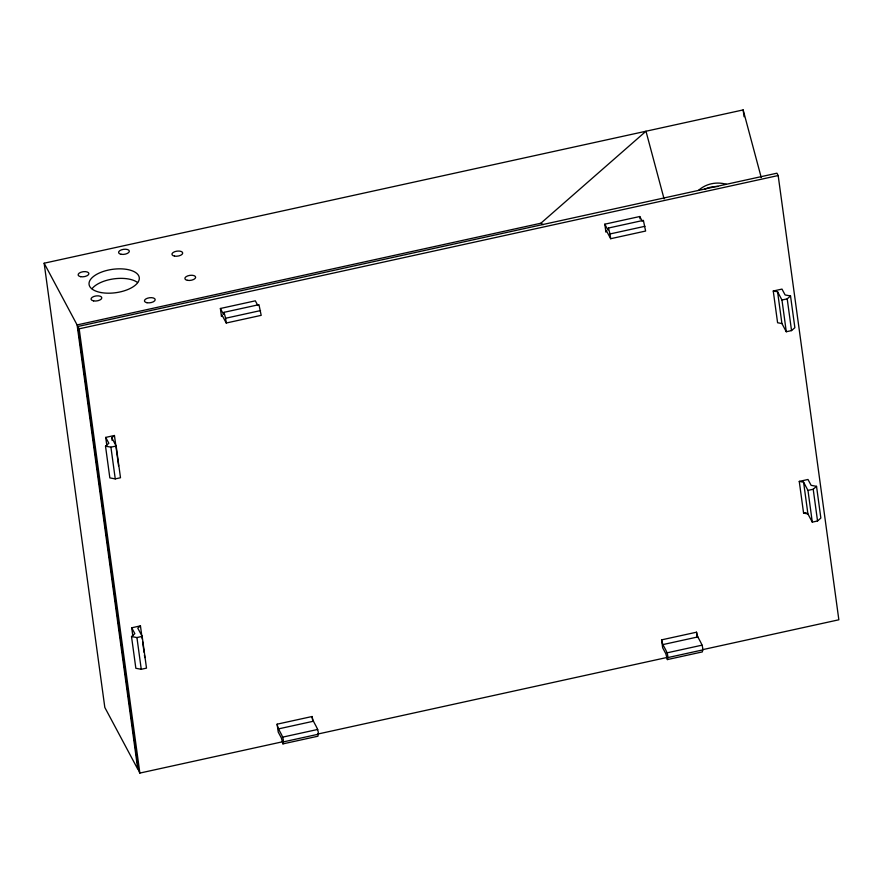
<?xml version="1.0" encoding="UTF-8"?>
<svg xmlns="http://www.w3.org/2000/svg" width="883" height="883" viewBox="0 0 883 883"><rect width="100%" height="100%" fill="white"/><g stroke="black" fill="none" stroke-linecap="round" stroke-linejoin="round"><path stroke-width="1.32" d="M220.386 308.487L221.467 316.423L221.865 314.812L226.247 323.012L261.191 315.352L258.962 304.668L224.017 312.328L223.509 314.348L220.386 308.487L255.33 300.827L257.836 305.507M282.946 743.883C285.253 736.577 277.803 731.168 277.152 724.17L312.107 716.51C312.748 723.508 320.198 728.905 317.902 736.223L282.946 743.883L281.368 737.967L278.233 732.106L277.152 724.17M604.811 224.183L605.893 232.119L606.29 230.507L610.672 238.708L645.616 231.048L643.387 220.364L608.442 228.035L607.934 230.044L604.811 224.183L639.756 216.523L642.261 221.203M667.371 659.579C669.678 652.272 662.217 646.864 661.577 639.866L696.532 632.206C697.173 639.204 704.623 644.612 702.327 651.919L667.371 659.579L665.793 653.663L662.658 647.802L661.577 639.866M112.152 440.462L111.788 437.813L114.448 435.485L118.598 465.893M111.788 437.813L116.17 446.014L120.496 477.747L115.254 478.895L109.845 477.902L105.518 446.169L108.841 443.255L105.706 437.405L114.448 435.485M761.256 177.582L743.144 109.922L44.15 263.211L77.097 324.922L540.882 223.222L645.981 131.236L664.082 198.896M140.452 625.87L137.792 628.199L142.174 636.4L146.501 668.133L141.258 669.292L135.85 668.288L131.512 636.555L134.845 633.652L131.71 627.791L140.452 625.87L142.251 639.093M777.581 291.809L781.963 300.01L787.206 298.862L790.528 295.948L794.866 327.681L791.532 330.595L786.289 331.743L781.919 323.542L777.581 291.809L773.254 291.015L777.592 322.748L781.919 323.542M803.585 482.195L807.967 490.396L813.21 489.248L816.532 486.334L820.859 518.067L817.537 520.981L812.294 522.129L807.912 513.928L803.585 482.195L799.258 481.401L803.585 513.133L807.912 513.928M282.615 741.764L139.856 773.078L138.609 770.727L77.936 326.489L776.93 173.2L778.177 175.54L838.85 619.789L702.824 649.612M77.936 326.489L79.183 328.829L778.177 175.54M226.247 323.012L225.595 318.255L260.551 310.584M610.672 238.708L610.021 233.951L644.976 226.291M773.254 291.015L781.985 289.094L785.119 294.955L790.528 295.948M105.518 446.169L110.927 447.162L116.17 446.014M799.258 481.401L807.989 479.48L811.124 485.341L816.532 486.334M131.512 636.555L136.931 637.559L142.174 636.4M803.585 513.133L806.08 512.582M278.421 728.905L313.366 721.245M662.846 644.601L697.791 636.941M282.803 737.106L317.748 729.446M667.228 652.802L702.173 645.142M317.637 734.082L666.455 657.592M283.454 741.875L318.399 734.203M667.879 657.57L702.824 649.899M540.882 223.222L543.233 224.657M608.442 228.035L610.021 233.951M224.017 312.328L225.595 318.255M787.206 298.862L791.532 330.595M813.21 489.248L817.537 520.981M781.963 300.01L786.289 331.743M807.967 490.396L812.294 522.129M743.144 109.922L744.082 116.766M639.756 216.523L640.087 218.896M696.532 632.206L697.25 637.493M312.107 716.51L312.648 720.473M142.616 641.742L144.061 652.316M144.426 654.965L144.779 657.603M110.927 447.162L115.254 478.895M136.931 637.559L141.258 669.292M105.706 437.405L106.799 445.33M131.71 627.791L132.792 635.727M79.183 328.829L139.856 773.078M77.097 324.922L137.77 769.17L104.823 707.46L44.15 263.211M92.075 288.664A25.331 11.799 -7.8 0 1 113.962 278.84A25.331 11.799 -7.8 0 1 137.582 282.527M698.453 190.419A28.951 27.384 14 0 1 726.411 184.293M704.733 189.15A28.951 27.384 14 0 1 718.1 186.512M121.137 254.293A5.43 2.528 -7.8 0 0 129.337 251.313A5.43 2.528 -7.8 0 0 121.39 249.856A5.43 2.528 -7.8 0 0 121.137 254.293M80.684 276.688A5.43 2.528 -7.8 0 0 88.896 273.719A5.43 2.528 -7.8 0 0 80.938 272.251A5.43 2.528 -7.8 0 0 80.684 276.688M93.62 300.904A5.43 2.528 -7.8 0 0 101.821 297.924A5.43 2.528 -7.8 0 0 93.874 296.467A5.43 2.528 -7.8 0 0 93.62 300.904M146.997 302.726A5.43 2.528 -7.8 0 0 155.198 299.745A5.43 2.528 -7.8 0 0 147.251 298.288A5.43 2.528 -7.8 0 0 146.997 302.726M187.439 280.33A5.43 2.528 -7.8 0 0 195.651 277.35A5.43 2.528 -7.8 0 0 187.693 275.893A5.43 2.528 -7.8 0 0 187.439 280.33M174.514 256.114A5.43 2.528 -7.8 0 0 182.715 253.134A5.43 2.528 -7.8 0 0 174.768 251.677A5.43 2.528 -7.8 0 0 174.514 256.114M101.004 292.549A25.331 11.799 -7.8 0 0 139.304 278.664A25.331 11.799 -7.8 0 0 102.196 271.843A25.331 11.799 -7.8 0 0 101.004 292.549"/></g></svg>
